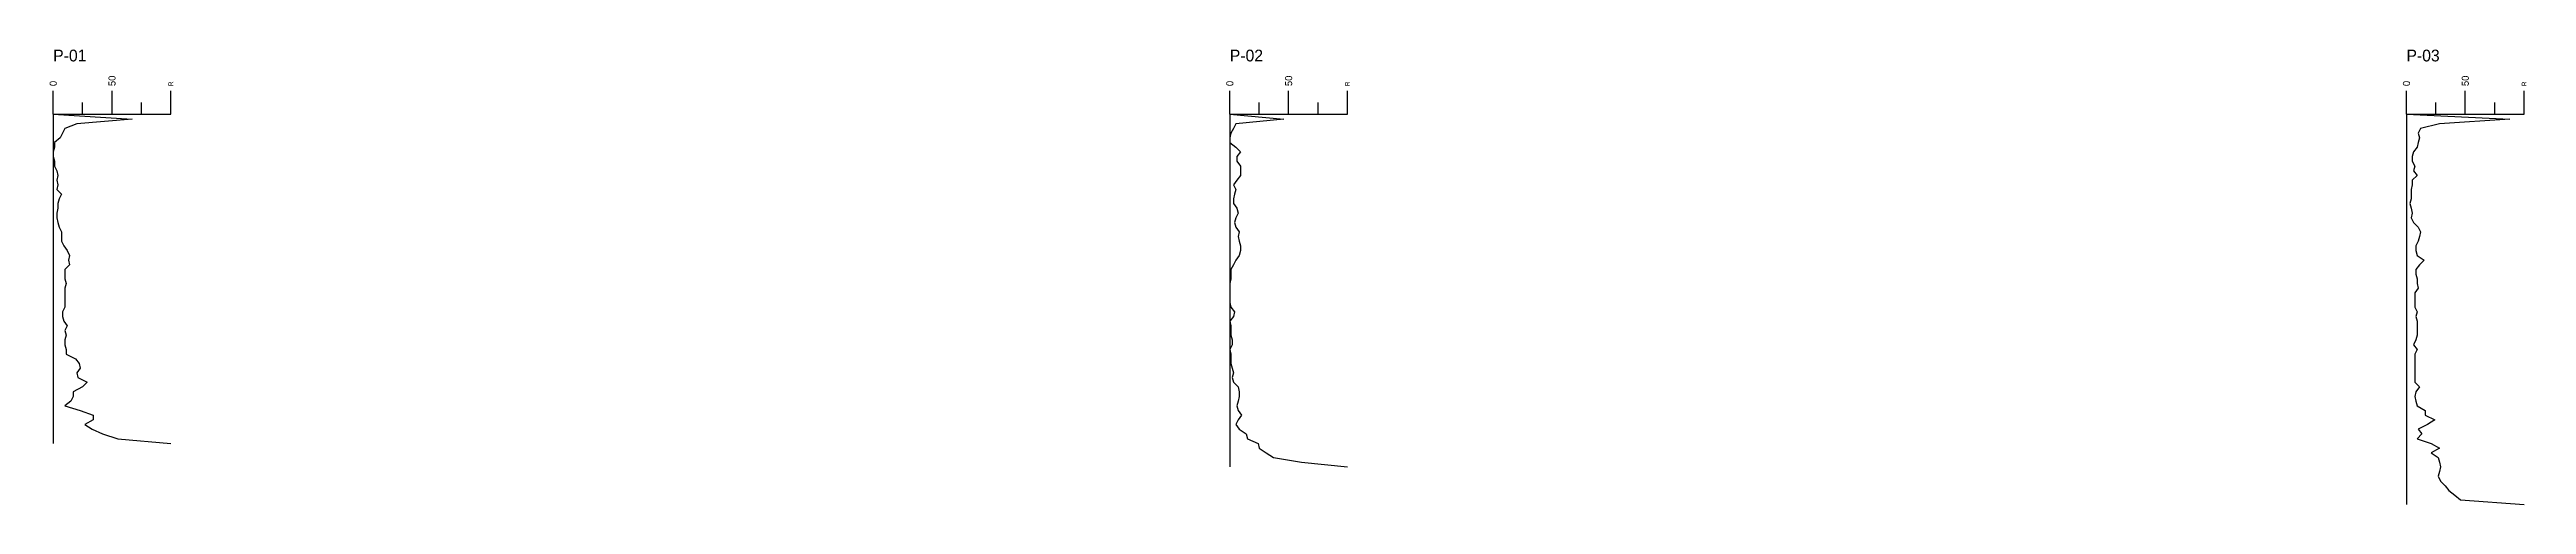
# Model space of a CAD drawing. Header units: metres. Extents: x -3 to 105, y -26 to 453.
# Drawn here: x -0.2 to 105.1, y 333.4 to 352.8 of the extents above; entities that cross this region are included whole.
import ezdxf
from ezdxf.enums import TextEntityAlignment as Align

# ---------------------------------------------------------------- set-up
doc = ezdxf.new("R2010")
doc.units = ezdxf.units.M

# ---------------------------------------------------------------- blocks, each defined once
blk = doc.blocks.new('P-01')
at = {"layer": '_CEM_penetro', "color": 5}
for p, q in [((0, 0), (0, 1)), ((0, 0), (5, 0)), ((0, 0), (0, -14)), ((1.25, 0), (1.25, 0.5)), ((2.5, 0), (2.5, 1)), ((3.75, 0), (3.75, 0.5)), ((5, 0), (5, 1))]:
    blk.add_line(p, q, dxfattribs=at)
at = {"layer": '_CEM_penetro', "color": 7}
blk.add_lwpolyline([(0, 0), (3.35, -0.2), (1, -0.4), (0.5, -0.6), (0.4, -0.8), (0.3, -1), (0.05, -1.2), (0.05, -1.4), (0, -1.6), (0, -1.8), (0.05, -2), (0.05, -2.2), (0.15, -2.4), (0.2, -2.6), (0.15, -2.8), (0.2, -3), (0.15, -3.2), (0.35, -3.4), (0.25, -3.6), (0.2, -3.8), (0.2, -4), (0.15, -4.2), (0.15, -4.4), (0.2, -4.6), (0.25, -4.8), (0.35, -5), (0.35, -5.2), (0.35, -5.4), (0.45, -5.6), (0.6, -5.8), (0.7, -6), (0.65, -6.2), (0.7, -6.4), (0.5, -6.6), (0.5, -6.8), (0.5, -7), (0.55, -7.2), (0.5, -7.4), (0.5, -7.6), (0.5, -7.8), (0.5, -8), (0.5, -8.2), (0.4, -8.4), (0.4, -8.6), (0.45, -8.8), (0.6, -9), (0.5, -9.2), (0.55, -9.4), (0.5, -9.6), (0.5, -9.8), (0.55, -10), (0.55, -10.2), (0.95, -10.4), (1.1, -10.6), (1.15, -10.8), (1, -11), (1.05, -11.2), (1.45, -11.4), (1.25, -11.6), (0.85, -11.8), (0.85, -12), (0.75, -12.2), (0.5, -12.4), (1.15, -12.6), (1.7, -12.8), (1.7, -13), (1.35, -13.2), (1.65, -13.4), (2.1, -13.6), (2.75, -13.8), (5, -14)], dxfattribs=at)
for s, height, p in [('0', 0.3, (0, 1.2)), ('50', 0.3, (2.5, 1.2)), ('R', 0.2, (5, 1.2))]:
    blk.add_text(s, height=height, rotation=90, dxfattribs=at).set_placement(p, align=Align.MIDDLE_LEFT)
at = {"layer": '_CEM_titulo', "color": 1}
blk.add_text('P-01', height=0.5, dxfattribs=at).set_placement((0, 2.5), align=Align.MIDDLE_LEFT)
blk = doc.blocks.new('P-02')
at = {"layer": '_CEM_penetro', "color": 5}
for p, q in [((0, 0), (0, 1)), ((0, 0), (5, 0)), ((0, 0), (0, -15)), ((1.25, 0), (1.25, 0.5)), ((2.5, 0), (2.5, 1)), ((3.75, 0), (3.75, 0.5)), ((5, 0), (5, 1))]:
    blk.add_line(p, q, dxfattribs=at)
at = {"layer": '_CEM_penetro', "color": 7}
blk.add_lwpolyline([(0, 0), (2.3, -0.2), (0.25, -0.4), (0.15, -0.6), (0.05, -0.8), (0, -1), (0, -1.2), (0.25, -1.4), (0.45, -1.6), (0.3, -1.8), (0.3, -2), (0.45, -2.2), (0.45, -2.4), (0.45, -2.6), (0.3, -2.8), (0.15, -3), (0.25, -3.2), (0.2, -3.4), (0.15, -3.6), (0.15, -3.8), (0.3, -4), (0.35, -4.2), (0.25, -4.4), (0.2, -4.6), (0.25, -4.8), (0.4, -5), (0.35, -5.2), (0.4, -5.4), (0.45, -5.6), (0.45, -5.8), (0.4, -6), (0.25, -6.2), (0.15, -6.4), (0.05, -6.6), (0.05, -6.8), (0.05, -7), (0, -7.2), (0, -7.4), (0, -7.6), (0, -7.8), (0, -8), (0.05, -8.2), (0.2, -8.4), (0.15, -8.6), (0, -8.8), (0.05, -9), (0.05, -9.2), (0.05, -9.4), (0.1, -9.6), (0.1, -9.8), (0, -10), (0.05, -10.2), (0.05, -10.4), (0.05, -10.6), (0.1, -10.8), (0.15, -11), (0.1, -11.2), (0.15, -11.4), (0.35, -11.6), (0.4, -11.8), (0.4, -12), (0.35, -12.2), (0.3, -12.4), (0.35, -12.6), (0.5, -12.8), (0.35, -13), (0.25, -13.2), (0.4, -13.4), (0.7, -13.6), (0.75, -13.8), (1.2, -14), (1.25, -14.2), (1.55, -14.4), (1.85, -14.6), (3.05, -14.8), (5, -15)], dxfattribs=at)
for s, height, p in [('0', 0.3, (0, 1.2)), ('50', 0.3, (2.5, 1.2)), ('R', 0.2, (5, 1.2))]:
    blk.add_text(s, height=height, rotation=90, dxfattribs=at).set_placement(p, align=Align.MIDDLE_LEFT)
at = {"layer": '_CEM_titulo', "color": 1}
blk.add_text('P-02', height=0.5, dxfattribs=at).set_placement((0, 2.5), align=Align.MIDDLE_LEFT)
blk = doc.blocks.new('P-03')
at = {"layer": '_CEM_penetro', "color": 5}
for p, q in [((0, 0), (0, 1)), ((0, 0), (5, 0)), ((0, 0), (0, -16.6)), ((1.25, 0), (1.25, 0.5)), ((2.5, 0), (2.5, 1)), ((3.75, 0), (3.75, 0.5)), ((5, 0), (5, 1))]:
    blk.add_line(p, q, dxfattribs=at)
at = {"layer": '_CEM_penetro', "color": 7}
blk.add_lwpolyline([(0, 0), (4.4, -0.2), (1.4, -0.4), (0.6, -0.6), (0.5, -0.8), (0.55, -1), (0.5, -1.2), (0.45, -1.4), (0.3, -1.6), (0.25, -1.8), (0.25, -2), (0.35, -2.2), (0.3, -2.4), (0.45, -2.6), (0.25, -2.8), (0.25, -3), (0.2, -3.2), (0.2, -3.4), (0.2, -3.6), (0.15, -3.8), (0.2, -4), (0.25, -4.2), (0.2, -4.4), (0.3, -4.6), (0.5, -4.8), (0.6, -5), (0.55, -5.2), (0.5, -5.4), (0.4, -5.6), (0.4, -5.8), (0.45, -6), (0.75, -6.2), (0.55, -6.4), (0.4, -6.6), (0.4, -6.8), (0.45, -7), (0.45, -7.2), (0.5, -7.4), (0.35, -7.6), (0.35, -7.8), (0.35, -8), (0.35, -8.2), (0.45, -8.4), (0.4, -8.6), (0.45, -8.8), (0.45, -9), (0.45, -9.2), (0.45, -9.4), (0.4, -9.6), (0.3, -9.8), (0.45, -10), (0.35, -10.2), (0.35, -10.4), (0.35, -10.6), (0.35, -10.8), (0.35, -11), (0.35, -11.2), (0.35, -11.4), (0.55, -11.6), (0.4, -11.8), (0.35, -12), (0.4, -12.2), (0.45, -12.4), (0.8, -12.6), (0.8, -12.8), (1.2, -13), (0.9, -13.2), (0.5, -13.4), (0.65, -13.6), (0.45, -13.8), (1.05, -14), (1.4, -14.2), (1.05, -14.4), (1.35, -14.6), (1.4, -14.8), (1.45, -15), (1.4, -15.2), (1.35, -15.4), (1.45, -15.6), (1.65, -15.8), (1.8, -16), (2.05, -16.2), (2.3, -16.4), (5, -16.6)], dxfattribs=at)
for s, height, p in [('0', 0.3, (0, 1.2)), ('50', 0.3, (2.5, 1.2)), ('R', 0.2, (5, 1.2))]:
    blk.add_text(s, height=height, rotation=90, dxfattribs=at).set_placement(p, align=Align.MIDDLE_LEFT)
at = {"layer": '_CEM_titulo', "color": 1}
blk.add_text('P-03', height=0.5, dxfattribs=at).set_placement((0, 2.5), align=Align.MIDDLE_LEFT)

msp = doc.modelspace()

# ---------------------------------------------------------------- block references
at = {"layer": '_CEM_Penetros'}
for name, p in [('P-01', (0, 350)), ('P-02', (50, 350)), ('P-03', (100, 350))]:
    msp.add_blockref(name, p, dxfattribs=at)

doc.saveas('drawing.dxf')
